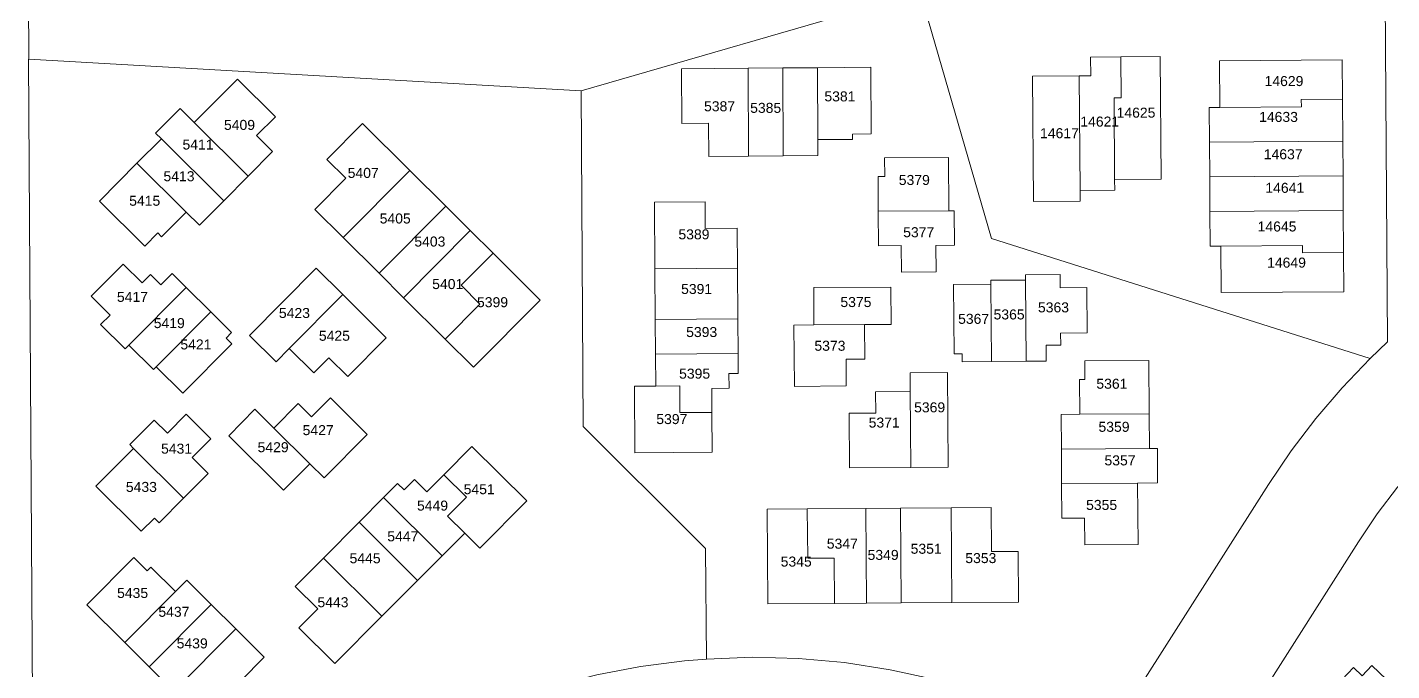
# Model space of a CAD drawing. Header units: feet. Extents: x 865220 to 2843432, y -2240498 to 970288.
# Drawn here: x 2838626 to 2839650, y 962051 to 962533 of the extents above; entities that cross this region are included whole.
import ezdxf
from ezdxf.enums import TextEntityAlignment as Align

# ---------------------------------------------------------------- set-up
doc = ezdxf.new("R2010")
doc.units = ezdxf.units.FT
doc.header["$LTSCALE"] = 0.015
doc.header["$MEASUREMENT"] = 0
doc.layers.add('Dakota County Addresses', color=7, linetype='Continuous')
doc.layers.add('Dakota County Parcels', color=7, linetype='Continuous')
doc.styles.add('Dimensions 100', font='arial.ttf')

# ---------------------------------------------------------------- blocks, each defined once
blk = doc.blocks.new('ACMAP_ANN_TEMPLATE_Dakota County Addresses')
at = {"layer": 'Dakota County Addresses', "style": 'Dimensions 100'}
blk.add_attdef('DakotaCountyAddress', text='', height=50, dxfattribs=at).set_placement((0, 0), align=Align.CENTER)

msp = doc.modelspace()

# ---------------------------------------------------------------- linework, layer by layer
at = {"layer": 'Dakota County Parcels', "lineweight": 5, "ltscale": 100}
for p, q in [((2839646.6, 962297.4), (2839643.6, 962704.3)), ((2838627.3, 962509.6), (2838626.2, 962684.6)), ((2839041.7, 962485.7), (2839296, 962559.4)), ((2839296, 962559.4), (2839349.4, 962375)), ((2838630.6, 961959.7), (2838627.1, 962509.6)), ((2838627.3, 962509.6), (2838627.1, 962509.6)), ((2838627.3, 962509.6), (2839041.7, 962485.7)), ((2839423.8, 962511.1), (2839446.6, 962511.2)), ((2839423.9, 962497.1), (2839423.8, 962511.1)), ((2839446.6, 962511.2), (2839476.1, 962511.5)), ((2839446.8, 962480.4), (2839446.6, 962511.2)), ((2839476.8, 962419.5), (2839476.1, 962511.5)), ((2839520.5, 962508.3), (2839612.5, 962509)), ((2839520.8, 962473.3), (2839520.5, 962508.3)), ((2839612.7, 962479.5), (2839612.5, 962509)), ((2839116.9, 962502.3), (2839166.9, 962502.7)), ((2839117.2, 962461.3), (2839116.9, 962502.3)), ((2839166.9, 962502.7), (2839192.9, 962502.9)), ((2839167.3, 962436.7), (2839166.9, 962502.7)), ((2839192.9, 962502.9), (2839218.9, 962503.1)), ((2839193.3, 962436.9), (2839192.9, 962502.9)), ((2839218.9, 962503.1), (2839258.9, 962503.4)), ((2839219.3, 962449.1), (2839218.9, 962503.1)), ((2839259.2, 962453.4), (2839258.9, 962503.4)), ((2838751.5, 962461.9), (2838783.9, 962494.5)), ((2838783.9, 962494.5), (2838812.3, 962466.3)), ((2839380.2, 962496.7), (2839415.2, 962497)), ((2839380.9, 962402.8), (2839380.2, 962496.7)), ((2839415.2, 962497), (2839423.9, 962497.1)), ((2839415.9, 962411), (2839415.2, 962497)), ((2839043.3, 962233.8), (2839041.7, 962485.7)), ((2839441.4, 962480.4), (2839446.8, 962480.4)), ((2839441.8, 962419.2), (2839441.4, 962480.4)), ((2839581.9, 962479.3), (2839612.7, 962479.5)), ((2839582, 962473.8), (2839581.9, 962479.3)), ((2839613, 962448), (2839612.7, 962479.5)), ((2838722.5, 962454), (2838740.9, 962472.5)), ((2838740.9, 962472.5), (2838751.5, 962461.9)), ((2839512.8, 962473.2), (2839520.8, 962473.3)), ((2839513, 962447.2), (2839512.8, 962473.2)), ((2839520.8, 962473.3), (2839582, 962473.8)), ((2838751.5, 962461.9), (2838791.9, 962421.7)), ((2838798.2, 962452.1), (2838812.3, 962466.3)), ((2838850.9, 962434.3), (2838877.7, 962461.2)), ((2838877.7, 962461.2), (2838913.2, 962426)), ((2839117.2, 962461.3), (2839137.2, 962461.5)), ((2839137.2, 962461.5), (2839137.4, 962436.5)), ((2838708.5, 962431.4), (2838726.8, 962449.8)), ((2838722.5, 962454), (2838726.8, 962449.8)), ((2838726.8, 962449.8), (2838773.6, 962403.3)), ((2838798.2, 962452.1), (2838810.2, 962440.2)), ((2839219.3, 962449.1), (2839245.3, 962449.3)), ((2839219.3, 962437.1), (2839219.3, 962449.1)), ((2839245.2, 962453.3), (2839259.2, 962453.4)), ((2839245.3, 962449.3), (2839245.2, 962453.3)), ((2839513, 962447.2), (2839613, 962448)), ((2839513.2, 962421.2), (2839513, 962447.2)), ((2839613.2, 962422), (2839613, 962448)), ((2838791.9, 962421.7), (2838810.2, 962440.2)), ((2839137.4, 962436.5), (2839167.3, 962436.7)), ((2839167.3, 962436.7), (2839193.3, 962436.9)), ((2839193.3, 962436.9), (2839219.3, 962437.1)), ((2838680.3, 962403), (2838708.5, 962431.4)), ((2838708.5, 962431.4), (2838745.3, 962394.7)), ((2838850.9, 962434.3), (2838865.1, 962420.2)), ((2839269.3, 962435.5), (2839317.3, 962435.8)), ((2839269.5, 962421.5), (2839269.3, 962435.5)), ((2839317.6, 962395.8), (2839317.3, 962435.8)), ((2838773.6, 962403.3), (2838791.9, 962421.7)), ((2838841.8, 962396.8), (2838865.1, 962420.2)), ((2838863.1, 962375.6), (2838913.2, 962426)), ((2838913.2, 962426), (2838940.1, 962399.2)), ((2839264.5, 962421.4), (2839269.5, 962421.5)), ((2839264.6, 962395.4), (2839264.5, 962421.4)), ((2839441.8, 962419.2), (2839476.8, 962419.5)), ((2839441.9, 962411.2), (2839441.8, 962419.2)), ((2839513.2, 962421.2), (2839613.2, 962422)), ((2839513.4, 962395.3), (2839513.2, 962421.2)), ((2839613.4, 962396), (2839613.2, 962422)), ((2839415.9, 962411), (2839441.9, 962411.2)), ((2839415.9, 962403), (2839415.9, 962411)), ((2838680.3, 962403), (2838714.3, 962369.2)), ((2838755.3, 962384.9), (2838773.6, 962403.3)), ((2838841.8, 962396.8), (2838863.1, 962375.6)), ((2838890.1, 962348.8), (2838940.1, 962399.2)), ((2838940.1, 962399.2), (2838958.5, 962380.9)), ((2839096.6, 962402.2), (2839134.6, 962402.5)), ((2839097, 962352.2), (2839096.6, 962402.2)), ((2839134.7, 962382.5), (2839134.6, 962402.5)), ((2839264.6, 962395.4), (2839317.6, 962395.8)), ((2839264.8, 962369.4), (2839264.6, 962395.4)), ((2839317.6, 962395.8), (2839321.6, 962395.8)), ((2839321.8, 962369.9), (2839321.6, 962395.8)), ((2839380.9, 962402.8), (2839415.9, 962403)), ((2839513.4, 962395.3), (2839613.4, 962396)), ((2839613.6, 962364.5), (2839613.4, 962396)), ((2838727, 962376.3), (2838745.3, 962394.7)), ((2838745.3, 962394.7), (2838755.3, 962384.9)), ((2839513.6, 962369.3), (2839513.4, 962395.3)), ((2838714.3, 962369.2), (2838724.2, 962379.1)), ((2838724.2, 962379.1), (2838727, 962376.3)), ((2838863.1, 962375.6), (2838890.1, 962348.8)), ((2838908.5, 962330.5), (2838958.5, 962380.9)), ((2838958.5, 962380.9), (2838975.6, 962363.9)), ((2839134.7, 962382.5), (2839158.7, 962382.6)), ((2839159, 962352.7), (2839158.7, 962382.6)), ((2839349.4, 962375), (2839633.6, 962284.9)), ((2839264.8, 962369.4), (2839281.8, 962369.6)), ((2839281.8, 962369.6), (2839282, 962349.6)), ((2839307.8, 962369.7), (2839321.8, 962369.9)), ((2839308, 962349.8), (2839307.8, 962369.7)), ((2839513.6, 962369.3), (2839521.6, 962369.3)), ((2839521.6, 962369.3), (2839582.7, 962369.8)), ((2839521.8, 962334.3), (2839521.6, 962369.3)), ((2839582.7, 962369.8), (2839582.8, 962364.3)), ((2838674.1, 962331.6), (2838698.1, 962355.7)), ((2838698.1, 962355.7), (2838712.3, 962341.6)), ((2838951.6, 962339.8), (2838975.6, 962363.9)), ((2838975.6, 962363.9), (2839011, 962328.7)), ((2839582.8, 962364.3), (2839613.6, 962364.5)), ((2839613.8, 962335), (2839613.6, 962364.5)), ((2838712.3, 962341.6), (2838718.6, 962348)), ((2838718.6, 962348), (2838726.4, 962340.2)), ((2838726.4, 962340.2), (2838734.9, 962348.7)), ((2838734.9, 962348.7), (2838745.5, 962338.2)), ((2838793, 962302.2), (2838843, 962352.6)), ((2838843, 962352.6), (2838862.9, 962332.9)), ((2838890.1, 962348.8), (2838908.5, 962330.5)), ((2839097, 962352.2), (2839159, 962352.7)), ((2839097.3, 962314.2), (2839097, 962352.2)), ((2839159.2, 962314.7), (2839159, 962352.7)), ((2839282, 962349.6), (2839308, 962349.8)), ((2839375, 962347.7), (2839401, 962347.9)), ((2839375, 962343.7), (2839375, 962347.7)), ((2839401.1, 962337.9), (2839401, 962347.9)), ((2838702.5, 962294.9), (2838745.5, 962338.2)), ((2838745.5, 962338.2), (2838763.9, 962319.8)), ((2838951.6, 962339.8), (2838965.8, 962325.7)), ((2839216.1, 962338.1), (2839274.1, 962338.5)), ((2839216.3, 962310.1), (2839216.1, 962338.1)), ((2839274.1, 962338.5), (2839274.3, 962310.5)), ((2839321, 962340.4), (2839349, 962340.6)), ((2839321.4, 962288.4), (2839321, 962340.4)), ((2839349, 962343.6), (2839375, 962343.7)), ((2839349, 962340.6), (2839349, 962343.6)), ((2839349.5, 962282.6), (2839349, 962340.6)), ((2839375.5, 962282.8), (2839375, 962343.7)), ((2839401.1, 962337.9), (2839421.1, 962338.1)), ((2839421.3, 962304.1), (2839421.1, 962338.1)), ((2839521.8, 962334.3), (2839613.8, 962335)), ((2838674.1, 962331.6), (2838688.3, 962317.5)), ((2838822.7, 962292.4), (2838862.9, 962332.9)), ((2838862.9, 962332.9), (2838895.5, 962300.4)), ((2838908.5, 962330.5), (2838939.7, 962299.5)), ((2838939.7, 962299.5), (2838965.8, 962325.7)), ((2838961, 962278.3), (2839011, 962328.7)), ((2838688.3, 962317.5), (2838681.2, 962310.4)), ((2838723, 962278.7), (2838763.9, 962319.8)), ((2838763.9, 962319.8), (2838779.5, 962304.3)), ((2839159.2, 962314.7), (2839097.3, 962314.2)), ((2839097.4, 962288.2), (2839097.3, 962314.2)), ((2839159.4, 962288.7), (2839159.2, 962314.7)), ((2838681.2, 962310.4), (2838699.7, 962292.1)), ((2838779.5, 962304.3), (2838775.3, 962300.1)), ((2839201.3, 962310), (2839216.3, 962310.1)), ((2839201.6, 962264), (2839201.3, 962310)), ((2839216.3, 962310.1), (2839254.3, 962310.4)), ((2839254.3, 962310.4), (2839274.3, 962310.5)), ((2839254.5, 962284.4), (2839254.3, 962310.4)), ((2839401.3, 962303.9), (2839421.3, 962304.1)), ((2839401.4, 962294.9), (2839401.3, 962303.9)), ((2838699.7, 962292.1), (2838702.5, 962294.9)), ((2838702.5, 962294.9), (2838720.9, 962276.6)), ((2838742.9, 962259), (2838779.6, 962295.8)), ((2838775.3, 962300.1), (2838779.6, 962295.8)), ((2838793, 962302.2), (2838812.8, 962282.5)), ((2838866.6, 962271.4), (2838895.5, 962300.4)), ((2838939.7, 962299.5), (2838961, 962278.3)), ((2839390.4, 962294.9), (2839401.4, 962294.9)), ((2839390.5, 962282.9), (2839390.4, 962294.9)), ((2839633.6, 962284.9), (2839646.6, 962297.4)), ((2838812.8, 962282.5), (2838822.7, 962292.4)), ((2838822.7, 962292.4), (2838841.1, 962274.1)), ((2838841.1, 962274.1), (2838852.4, 962285.5)), ((2838852.4, 962285.5), (2838866.6, 962271.4)), ((2839097.4, 962288.2), (2839159.4, 962288.7)), ((2839097.6, 962264.2), (2839097.4, 962288.2)), ((2839159.5, 962273.7), (2839159.4, 962288.7)), ((2839240.5, 962284.3), (2839254.5, 962284.4)), ((2839240.6, 962264.3), (2839240.5, 962284.3)), ((2839321.4, 962288.4), (2839327.4, 962288.4)), ((2839327.4, 962288.4), (2839321.4, 962288.4)), ((2839327.5, 962282.4), (2839327.4, 962288.4)), ((2839327.4, 962288.4), (2839327.5, 962282.4)), ((2839375.5, 962282.8), (2839390.5, 962282.9)), ((2839419.5, 962283.1), (2839467.5, 962283.4)), ((2839419.6, 962269.1), (2839419.5, 962283.1)), ((2839467.7, 962243.4), (2839467.5, 962283.4)), ((2838720.9, 962276.6), (2838723, 962278.7)), ((2838723, 962278.7), (2838742.9, 962259)), ((2839152.5, 962273.6), (2839159.5, 962273.7)), ((2839152.6, 962262.6), (2839152.5, 962273.6)), ((2839288.5, 962274.1), (2839316.5, 962274.3)), ((2839288.6, 962260.1), (2839288.5, 962274.1)), ((2839317.1, 962203.3), (2839316.5, 962274.3)), ((2839327.5, 962282.4), (2839349.5, 962282.6)), ((2839349.5, 962282.6), (2839375.5, 962282.8)), ((2839081.6, 962264.1), (2839097.6, 962264.2)), ((2839082, 962214.1), (2839081.6, 962264.1)), ((2839097.6, 962264.2), (2839115.6, 962264.3)), ((2839115.8, 962244.3), (2839115.6, 962264.3)), ((2839139.6, 962262.5), (2839152.6, 962262.6)), ((2839139.8, 962244.5), (2839139.6, 962262.5)), ((2839201.6, 962264), (2839240.6, 962264.3)), ((2839415.6, 962269.1), (2839419.6, 962269.1)), ((2839415.8, 962243.1), (2839415.6, 962269.1)), ((2838839.5, 962241.2), (2838853.6, 962255.4)), ((2838853.6, 962255.4), (2838881.2, 962227.9)), ((2839262.6, 962259.9), (2839288.6, 962260.1)), ((2839262.8, 962243.9), (2839262.6, 962259.9)), ((2839289.1, 962203.1), (2839288.6, 962260.1)), ((2838731.3, 962228.9), (2838745.4, 962243.1)), ((2838745.4, 962243.1), (2838763.9, 962224.7)), ((2838777.3, 962226.9), (2838797, 962246.8)), ((2838797, 962246.8), (2838811.2, 962232.7)), ((2838811.2, 962232.7), (2838829.5, 962251.1)), ((2838829.5, 962251.1), (2838839.5, 962241.2)), ((2839115.8, 962244.3), (2839139.8, 962244.5)), ((2839140, 962214.5), (2839139.8, 962244.5)), ((2839242.8, 962243.8), (2839262.8, 962243.9)), ((2839243.1, 962202.8), (2839242.8, 962243.8)), ((2839401.8, 962243), (2839415.8, 962243.1)), ((2839401.9, 962217), (2839401.8, 962243)), ((2839415.8, 962243.1), (2839467.7, 962243.4)), ((2839467.9, 962217.4), (2839467.7, 962243.4)), ((2838703.1, 962220.3), (2838721.4, 962238.7)), ((2838721.4, 962238.7), (2838731.3, 962228.9)), ((2838811.2, 962232.7), (2838838.2, 962205.9)), ((2838749.8, 962210.6), (2838763.9, 962224.7)), ((2838777.3, 962226.9), (2838818.4, 962186)), ((2838848.8, 962195.3), (2838881.2, 962227.9)), ((2838677.7, 962189.1), (2838705.9, 962217.5)), ((2838705.9, 962217.5), (2838703.1, 962220.3)), ((2838705.9, 962217.5), (2838743.5, 962180.1)), ((2838938.6, 962197.7), (2838959.7, 962219)), ((2838959.7, 962219), (2839000.9, 962178.1)), ((2839082, 962214.1), (2839140, 962214.5)), ((2839467.9, 962217.4), (2839401.9, 962217)), ((2839402.1, 962191), (2839401.9, 962217)), ((2839473.9, 962217.5), (2839467.9, 962217.4)), ((2839474.1, 962191.5), (2839473.9, 962217.5)), ((2838761.8, 962198.6), (2838749.8, 962210.6)), ((2838818.4, 962186), (2838838.2, 962205.9)), ((2838838.2, 962205.9), (2838848.8, 962195.3)), ((2839243.1, 962202.8), (2839289.1, 962203.1)), ((2839289.1, 962203.1), (2839317.1, 962203.3)), ((2838743.5, 962180.1), (2838761.8, 962198.6)), ((2838893.4, 962180.6), (2838904, 962191.2)), ((2838904, 962191.2), (2838908.9, 962186.3)), ((2838908.9, 962186.3), (2838916.7, 962194.1)), ((2838916.7, 962194.1), (2838925.9, 962184.9)), ((2838925.9, 962184.9), (2838938.6, 962197.7)), ((2838938.6, 962197.7), (2838955.6, 962180.8)), ((2839402.1, 962191), (2839459.1, 962191.4)), ((2839402.3, 962165), (2839402.1, 962191)), ((2839459.1, 962191.4), (2839474.1, 962191.5)), ((2839459.5, 962145.4), (2839459.1, 962191.4)), ((2838677.7, 962189.1), (2838711.7, 962155.3)), ((2838875.1, 962162.1), (2838893.4, 962180.6)), ((2838893.4, 962180.6), (2838937.4, 962136.9)), ((2838955.6, 962180.8), (2838941.5, 962166.6)), ((2839450.4, 962022.6), (2839557.3, 962190.3)), ((2838725.2, 962161.7), (2838743.5, 962180.1)), ((2838965.6, 962142.6), (2839000.9, 962178.1)), ((2839181.3, 962171.8), (2839211.3, 962172.1)), ((2839181.8, 962100.8), (2839181.3, 962171.8)), ((2839211.3, 962172.1), (2839255.3, 962172.4)), ((2839211.6, 962135.1), (2839211.3, 962172.1)), ((2839255.3, 962172.4), (2839281.3, 962172.6)), ((2839255.8, 962101.4), (2839255.3, 962172.4)), ((2839281.3, 962172.6), (2839319.3, 962172.9)), ((2839281.8, 962101.6), (2839281.3, 962172.6)), ((2839319.3, 962172.9), (2839349.3, 962173.1)), ((2839319.8, 962101.9), (2839319.3, 962172.9)), ((2839349.5, 962140.1), (2839349.3, 962173.1)), ((2838711.7, 962155.3), (2838721.6, 962165.2)), ((2838721.6, 962165.2), (2838725.2, 962161.7)), ((2838848.3, 962135.2), (2838875.1, 962162.1)), ((2838875.1, 962162.1), (2838919, 962118.4)), ((2838941.5, 962166.6), (2838954.3, 962153.9)), ((2839402.3, 962165), (2839419.3, 962165.1)), ((2839419.3, 962165.1), (2839419.5, 962145.1)), ((2838937.4, 962136.9), (2838954.3, 962153.9)), ((2838954.3, 962153.9), (2838965.6, 962142.6)), ((2839135.6, 962059.4), (2839135, 962142.4)), ((2839349.5, 962140.1), (2839369.5, 962140.2)), ((2839369.8, 962102.2), (2839369.5, 962140.2)), ((2839419.5, 962145.1), (2839459.5, 962145.4)), ((2839517.9, 961979.6), (2839624.8, 962147.4)), ((2838670.9, 962100), (2838706.2, 962135.5)), ((2838706.2, 962135.5), (2838716.1, 962125.6)), ((2838827.1, 962113.9), (2838848.3, 962135.2)), ((2838848.3, 962135.2), (2838892.2, 962091.5)), ((2838919, 962118.4), (2838937.4, 962136.9)), ((2839211.6, 962135.1), (2839231.6, 962135.2)), ((2839231.8, 962101.2), (2839231.6, 962135.2)), ((2838716.1, 962125.6), (2838718.9, 962128.4)), ((2838718.9, 962128.4), (2838737.3, 962110.1)), ((2838699.3, 962071.8), (2838737.3, 962110.1)), ((2838737.3, 962110.1), (2838745.8, 962118.6)), ((2838745.8, 962118.6), (2838764.2, 962100.3)), ((2838844.1, 962097), (2838827.1, 962113.9)), ((2838892.2, 962091.5), (2838919, 962118.4)), ((2838670.9, 962100), (2838699.3, 962071.8)), ((2838717.7, 962053.5), (2838764.2, 962100.3)), ((2838764.2, 962100.3), (2838782.7, 962082)), ((2839181.8, 962100.8), (2839231.8, 962101.2)), ((2839231.8, 962101.2), (2839255.8, 962101.4)), ((2839255.8, 962101.4), (2839281.8, 962101.6)), ((2839281.8, 962101.6), (2839319.8, 962101.9)), ((2839319.8, 962101.9), (2839369.8, 962102.2)), ((2838830, 962082.8), (2838844.1, 962097)), ((2838857, 962056), (2838892.2, 962091.5)), ((2838736.1, 962035.2), (2838782.7, 962082)), ((2838782.7, 962082), (2838803.9, 962060.8)), ((2838830, 962082.8), (2838857, 962056)), ((2838699.3, 962071.8), (2838717.7, 962053.5)), ((2838786.3, 962043.1), (2838803.9, 962060.8)), ((2838717.7, 962053.5), (2838736.1, 962035.2)), ((2839604, 962035.1), (2839621.1, 962053.1)), ((2839621.1, 962053.1), (2839627.6, 962046.9)), ((2839627.6, 962046.9), (2839634.9, 962054.5)), ((2839634.9, 962054.5), (2839668.8, 962022.2))]:
    msp.add_line(p, q, dxfattribs=at)
for points in [[(2840009.6, 962363.5), (2839978.4, 962361.8), (2839947.3, 962358.1), (2839916.6, 962352.3), (2839886.4, 962344.4), (2839856.8, 962334.6), (2839828, 962322.8), (2839800, 962309.2), (2839771.3, 962292.6), (2839743.9, 962274.1), (2839717.9, 962253.7), (2839693.3, 962231.5), (2839670.4, 962207.6), (2839654.1, 962188.4), (2839638.9, 962168.3), (2839624.8, 962147.4)], [(2839633.6, 962284.9), (2839612.6, 962262.9), (2839592.8, 962239.8), (2839574.4, 962215.6), (2839557.3, 962190.3)], [(2839135, 962142.4), (2839128.5, 962148.9), (2839043.3, 962233.8)], [(2839135.6, 962059.4), (2839119.3, 962058.1), (2839086.3, 962053.8), (2839053.5, 962047.5), (2839021.2, 962039.2), (2838989.5, 962029), (2838958.4, 962016.9), (2838928.2, 962002.9)], [(2839404.9, 962009.3), (2839373.1, 962022.9), (2839340.5, 962034.5), (2839307.2, 962044), (2839273.4, 962051.4), (2839239.2, 962056.7), (2839204.8, 962059.8), (2839170.2, 962060.7), (2839135.6, 962059.4)]]:
    msp.add_lwpolyline(points, dxfattribs=at)

# ---------------------------------------------------------------- block references
at = {"layer": 'Dakota County Addresses', "lineweight": 5, "ltscale": 100, "xscale": 0.15, "yscale": 0.15, "zscale": 0.15}
for p, values in [((2839568.9, 962489.3), {'DakotaCountyAddress': '14629'}), ((2839145.5, 962470.4), {'DakotaCountyAddress': '5387'}), ((2839235.8, 962477.8), {'DakotaCountyAddress': '5381'}), ((2839180.1, 962469.2), {'DakotaCountyAddress': '5385'}), ((2839457.9, 962465.6), {'DakotaCountyAddress': '14625'}), ((2839564.8, 962462.4), {'DakotaCountyAddress': '14633'}), ((2838785.4, 962456.4), {'DakotaCountyAddress': '5409'}), ((2839400.5, 962450.2), {'DakotaCountyAddress': '14617'}), ((2839430.7, 962458.9), {'DakotaCountyAddress': '14621'}), ((2838754.3, 962441.7), {'DakotaCountyAddress': '5411'}), ((2839568.3, 962434.4), {'DakotaCountyAddress': '14637'}), ((2838878.2, 962420.4), {'DakotaCountyAddress': '5407'}), ((2838740, 962417.9), {'DakotaCountyAddress': '5413'}), ((2839291.6, 962415.1), {'DakotaCountyAddress': '5379'}), ((2839569.5, 962409.2), {'DakotaCountyAddress': '14641'}), ((2838714.3, 962399.5), {'DakotaCountyAddress': '5415'}), ((2838902.2, 962386.2), {'DakotaCountyAddress': '5405'}), ((2839563.7, 962380.2), {'DakotaCountyAddress': '14645'}), ((2838928.2, 962368.9), {'DakotaCountyAddress': '5403'}), ((2839126.3, 962374.3), {'DakotaCountyAddress': '5389'}), ((2839294.9, 962375.9), {'DakotaCountyAddress': '5377'}), ((2839570.8, 962353.1), {'DakotaCountyAddress': '14649'}), ((2838941.6, 962337), {'DakotaCountyAddress': '5401'}), ((2838705.1, 962327.4), {'DakotaCountyAddress': '5417'}), ((2839128.3, 962333.3), {'DakotaCountyAddress': '5391'}), ((2838975.2, 962323.4), {'DakotaCountyAddress': '5399'}), ((2839247.8, 962323.5), {'DakotaCountyAddress': '5375'}), ((2839396, 962319.5), {'DakotaCountyAddress': '5363'}), ((2838732.7, 962307.7), {'DakotaCountyAddress': '5419'}), ((2838826.6, 962315.3), {'DakotaCountyAddress': '5423'}), ((2839336.1, 962310.9), {'DakotaCountyAddress': '5367'}), ((2839362.7, 962314.2), {'DakotaCountyAddress': '5365'}), ((2838856.6, 962298.2), {'DakotaCountyAddress': '5425'}), ((2839132.1, 962301), {'DakotaCountyAddress': '5393'}), ((2838752.7, 962291.7), {'DakotaCountyAddress': '5421'}), ((2839228.3, 962290.7), {'DakotaCountyAddress': '5373'}), ((2839126.8, 962269.8), {'DakotaCountyAddress': '5395'}), ((2839439.8, 962262.2), {'DakotaCountyAddress': '5361'}), ((2839303.1, 962244.5), {'DakotaCountyAddress': '5369'}), ((2839109.7, 962235.7), {'DakotaCountyAddress': '5397'}), ((2838844.4, 962227.4), {'DakotaCountyAddress': '5427'}), ((2839269, 962233.1), {'DakotaCountyAddress': '5371'}), ((2839441.4, 962229.9), {'DakotaCountyAddress': '5359'}), ((2838810.6, 962214.6), {'DakotaCountyAddress': '5429'}), ((2838738.2, 962213.5), {'DakotaCountyAddress': '5431'}), ((2839445.9, 962204.7), {'DakotaCountyAddress': '5357'}), ((2838711.8, 962184.8), {'DakotaCountyAddress': '5433'}), ((2838965.2, 962183.1), {'DakotaCountyAddress': '5451'}), ((2838930.2, 962170.8), {'DakotaCountyAddress': '5449'}), ((2839432.1, 962171.3), {'DakotaCountyAddress': '5355'}), ((2838907.9, 962147.7), {'DakotaCountyAddress': '5447'}), ((2839237.6, 962142.2), {'DakotaCountyAddress': '5347'}), ((2839268.2, 962133.8), {'DakotaCountyAddress': '5349'}), ((2839300.5, 962138.4), {'DakotaCountyAddress': '5351'}), ((2838879.6, 962131.3), {'DakotaCountyAddress': '5445'}), ((2839203, 962128.8), {'DakotaCountyAddress': '5345'}), ((2839341.5, 962131.4), {'DakotaCountyAddress': '5353'}), ((2838705.2, 962105.2), {'DakotaCountyAddress': '5435'}), ((2838736.2, 962091.1), {'DakotaCountyAddress': '5437'}), ((2838855.5, 962098.3), {'DakotaCountyAddress': '5443'}), ((2838749.9, 962067.4), {'DakotaCountyAddress': '5439'})]:
    msp.add_blockref('ACMAP_ANN_TEMPLATE_Dakota County Addresses', p, dxfattribs=at).add_auto_attribs(values)

doc.saveas('drawing.dxf')
